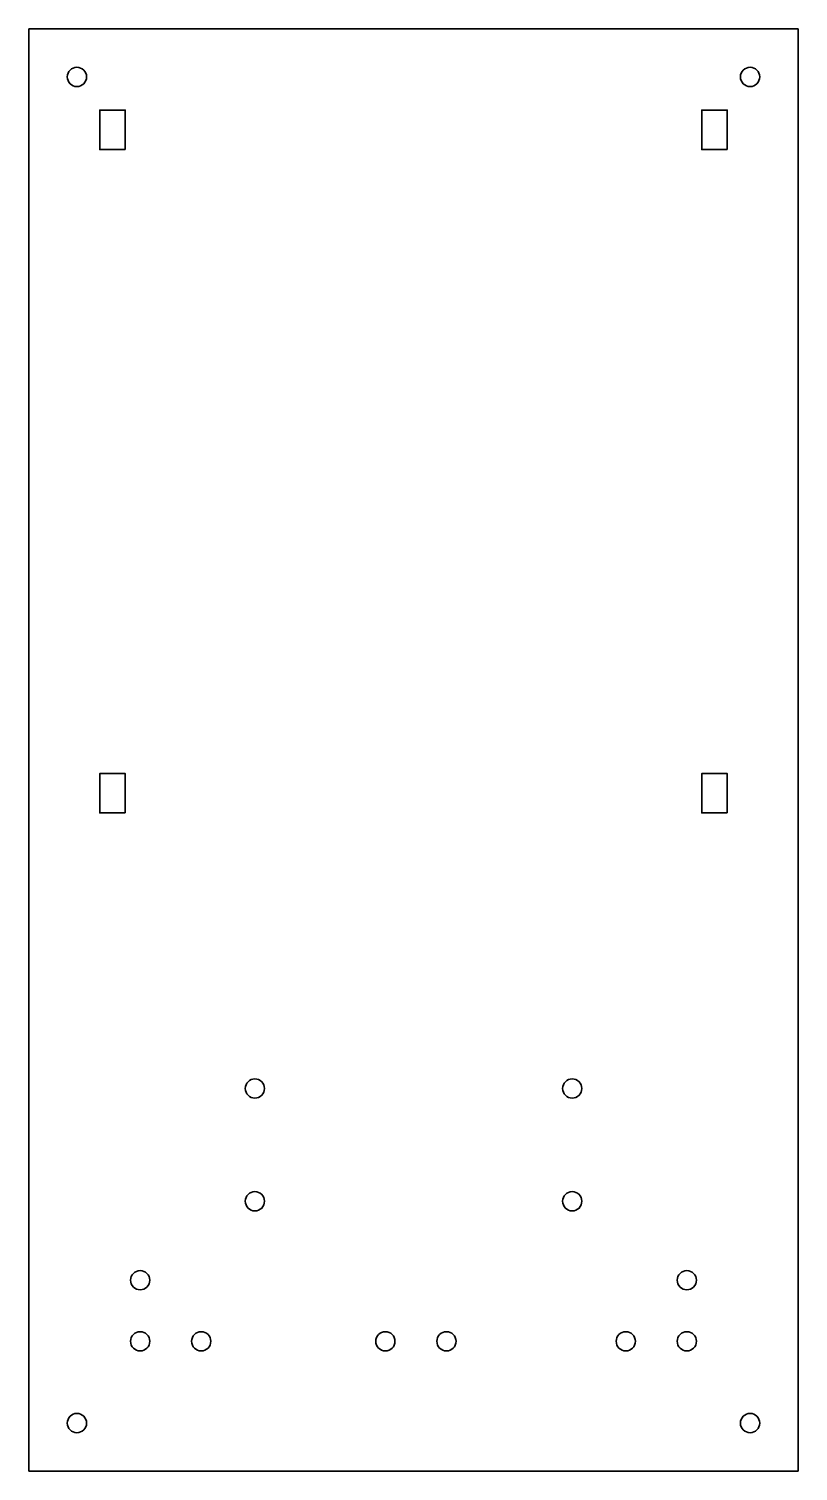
# Model space of a CAD drawing. Header units: millimetres. Extents: x 10 to 170, y -310 to -10.
import ezdxf

# ---------------------------------------------------------------- set-up
doc = ezdxf.new("R2010")
doc.units = ezdxf.units.MM
doc.header["$MEASUREMENT"] = 0
doc.layers.add('Layer 1', color=7, linetype='Continuous')

# ---------------------------------------------------------------- blocks, each defined once
blk = doc.blocks.new('block 3')
at = {"layer": 'Layer 1', "lineweight": 0}
for points in [[(55.01, -230.41), (55.01, -229.3), (55.91, -228.41), (57.01, -228.41), (58.12, -228.41), (59.01, -229.3), (59.01, -230.41), (59.01, -231.51), (58.12, -232.41), (57.01, -232.41), (55.91, -232.41), (55.01, -231.51), (55.01, -230.41)], [(121.01, -230.41), (121.01, -229.3), (121.9, -228.41), (123.01, -228.41), (124.11, -228.41), (125.01, -229.3), (125.01, -230.41), (125.01, -231.51), (124.11, -232.41), (123.01, -232.41), (121.9, -232.41), (121.01, -231.51), (121.01, -230.41)], [(55.01, -253.86), (55.01, -252.76), (55.91, -251.86), (57.01, -251.86), (58.12, -251.86), (59.01, -252.76), (59.01, -253.86), (59.01, -254.96), (58.12, -255.86), (57.01, -255.86), (55.91, -255.86), (55.01, -254.96), (55.01, -253.86)], [(121.01, -253.86), (121.01, -252.76), (121.9, -251.86), (123.01, -251.86), (124.11, -251.86), (125.01, -252.76), (125.01, -253.86), (125.01, -254.96), (124.11, -255.86), (123.01, -255.86), (121.9, -255.86), (121.01, -254.96), (121.01, -253.86)]]:
    blk.add_open_spline(points, degree=3, knots=[0, 0, 0, 0, 1, 1, 1, 2, 2, 2, 3, 3, 3, 4, 4, 4, 4], dxfattribs=at)
at = {"layer": 'Layer 1', "color": 250, "lineweight": 35, "true_color": 0x1c1c1b}
for points in [[(55.01, -230.41), (55.01, -229.3), (55.91, -228.41), (57.01, -228.41), (58.12, -228.41), (59.01, -229.3), (59.01, -230.41), (59.01, -231.51), (58.12, -232.41), (57.01, -232.41), (55.91, -232.41), (55.01, -231.51), (55.01, -230.41)], [(121.01, -230.41), (121.01, -229.3), (121.9, -228.41), (123.01, -228.41), (124.11, -228.41), (125.01, -229.3), (125.01, -230.41), (125.01, -231.51), (124.11, -232.41), (123.01, -232.41), (121.9, -232.41), (121.01, -231.51), (121.01, -230.41)], [(55.01, -253.86), (55.01, -252.76), (55.91, -251.86), (57.01, -251.86), (58.12, -251.86), (59.01, -252.76), (59.01, -253.86), (59.01, -254.96), (58.12, -255.86), (57.01, -255.86), (55.91, -255.86), (55.01, -254.96), (55.01, -253.86)], [(121.01, -253.86), (121.01, -252.76), (121.9, -251.86), (123.01, -251.86), (124.11, -251.86), (125.01, -252.76), (125.01, -253.86), (125.01, -254.96), (124.11, -255.86), (123.01, -255.86), (121.9, -255.86), (121.01, -254.96), (121.01, -253.86)]]:
    blk.add_open_spline(points, degree=3, knots=[0, 0, 0, 0, 1, 1, 1, 2, 2, 2, 3, 3, 3, 4, 4, 4, 4], dxfattribs=at)
blk = doc.blocks.new('block 4')
at = {"layer": 'Layer 1', "color": 250, "lineweight": 35, "true_color": 0x2b2422}
for points in [[(31.15, -270.29), (31.15, -269.19), (32.05, -268.29), (33.15, -268.29), (34.25, -268.29), (35.15, -269.19), (35.15, -270.29), (35.15, -271.4), (34.25, -272.29), (33.15, -272.29), (32.05, -272.29), (31.15, -271.4), (31.15, -270.29)], [(144.85, -270.29), (144.85, -269.19), (145.75, -268.29), (146.85, -268.29), (147.95, -268.29), (148.85, -269.19), (148.85, -270.29), (148.85, -271.4), (147.95, -272.29), (146.85, -272.29), (145.75, -272.29), (144.85, -271.4), (144.85, -270.29)], [(31.15, -282.99), (31.15, -281.89), (32.05, -280.99), (33.15, -280.99), (34.25, -280.99), (35.15, -281.89), (35.15, -282.99), (35.15, -284.1), (34.25, -284.99), (33.15, -284.99), (32.05, -284.99), (31.15, -284.1), (31.15, -282.99)], [(43.85, -282.99), (43.85, -281.89), (44.75, -280.99), (45.85, -280.99), (46.95, -280.99), (47.85, -281.89), (47.85, -282.99), (47.85, -284.1), (46.95, -284.99), (45.85, -284.99), (44.75, -284.99), (43.85, -284.1), (43.85, -282.99)], [(82.15, -282.99), (82.15, -281.89), (83.05, -280.99), (84.15, -280.99), (85.25, -280.99), (86.15, -281.89), (86.15, -282.99), (86.15, -284.1), (85.25, -284.99), (84.15, -284.99), (83.05, -284.99), (82.15, -284.1), (82.15, -282.99)], [(94.85, -282.99), (94.85, -281.89), (95.75, -280.99), (96.85, -280.99), (97.95, -280.99), (98.85, -281.89), (98.85, -282.99), (98.85, -284.1), (97.95, -284.99), (96.85, -284.99), (95.75, -284.99), (94.85, -284.1), (94.85, -282.99)], [(132.15, -282.99), (132.15, -281.89), (133.05, -280.99), (134.15, -280.99), (135.25, -280.99), (136.15, -281.89), (136.15, -282.99), (136.15, -284.1), (135.25, -284.99), (134.15, -284.99), (133.05, -284.99), (132.15, -284.1), (132.15, -282.99)], [(144.85, -282.99), (144.85, -281.89), (145.75, -280.99), (146.85, -280.99), (147.95, -280.99), (148.85, -281.89), (148.85, -282.99), (148.85, -284.1), (147.95, -284.99), (146.85, -284.99), (145.75, -284.99), (144.85, -284.1), (144.85, -282.99)]]:
    blk.add_open_spline(points, degree=3, knots=[0, 0, 0, 0, 1, 1, 1, 2, 2, 2, 3, 3, 3, 4, 4, 4, 4], dxfattribs=at)
blk = doc.blocks.new('block 2')
at = {"layer": 'Layer 1', "color": 250, "lineweight": 35, "true_color": 0x2b2422}
for points in [[(10, -310), (170, -310), (170, -10), (10, -10), (10, -310)], [(30.05, -35.1), (24.75, -35.1), (24.75, -26.9), (30.05, -26.9), (30.05, -35.1)], [(155.25, -35.1), (149.95, -35.1), (149.95, -26.9), (155.25, -26.9), (155.25, -35.1)], [(30.05, -173.1), (24.75, -173.1), (24.75, -164.9), (30.05, -164.9), (30.05, -173.1)], [(155.25, -173.1), (149.95, -173.1), (149.95, -164.9), (155.25, -164.9), (155.25, -173.1)]]:
    blk.add_lwpolyline(points, dxfattribs=at)
for points in [[(22, -20), (22, -21.1), (21.1, -22), (20, -22), (18.9, -22), (18, -21.1), (18, -20), (18, -18.9), (18.9, -18), (20, -18), (21.1, -18), (22, -18.9), (22, -20)], [(162, -20), (162, -21.1), (161.1, -22), (160, -22), (158.9, -22), (158, -21.1), (158, -20), (158, -18.9), (158.9, -18), (160, -18), (161.1, -18), (162, -18.9), (162, -20)], [(22, -300), (22, -301.1), (21.1, -302), (20, -302), (18.9, -302), (18, -301.1), (18, -300), (18, -298.9), (18.9, -298), (20, -298), (21.1, -298), (22, -298.9), (22, -300)], [(162, -300), (162, -301.1), (161.1, -302), (160, -302), (158.9, -302), (158, -301.1), (158, -300), (158, -298.9), (158.9, -298), (160, -298), (161.1, -298), (162, -298.9), (162, -300)]]:
    blk.add_open_spline(points, degree=3, knots=[0, 0, 0, 0, 1, 1, 1, 2, 2, 2, 3, 3, 3, 4, 4, 4, 4], dxfattribs=at)
at = {"layer": 'Layer 1'}
for name in ['block 3', 'block 4']:
    blk.add_blockref(name, (0, 0), dxfattribs=at)

msp = doc.modelspace()

# ---------------------------------------------------------------- block references
at = {"layer": 'Layer 1'}
msp.add_blockref('block 2', (0, 0), dxfattribs=at)

doc.saveas('drawing.dxf')
